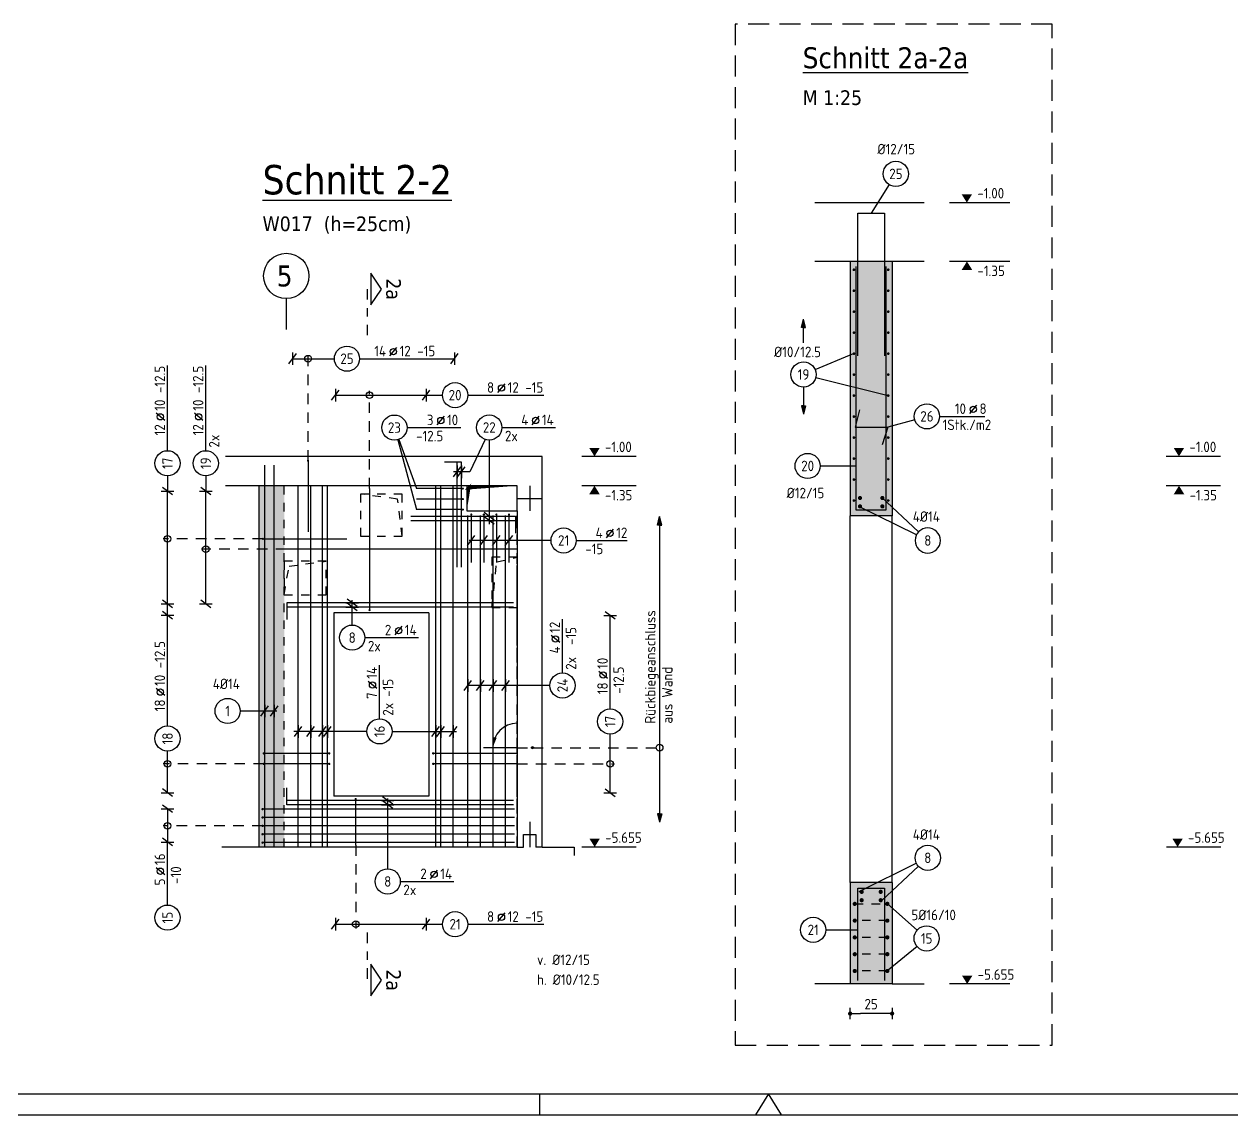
# Model space of a CAD drawing. Extents: x 47.9 to 117.4, y 46.1 to 80.4.
# Drawn here: x 64.76 to 79.15, y 46.05 to 59.05 of the extents above; entities that cross this region are included whole.
import ezdxf
from ezdxf.enums import TextEntityAlignment as Align

# ---------------------------------------------------------------- set-up
doc = ezdxf.new("R2010")
doc.units = 0
doc.header["$LTSCALE"] = 0.5
for name, pattern in [('AUSGEZOGEN', [1000.01, 1000, 0.01]), ('DASHDOTSMALL', [1.05, 0.5, -0.25, 0.05, -0.25]), ('DOT', [0.175, 0.05, -0.125]), ('HIDDEN', [0.375, 0.25, -0.125]), ('HIDDEN2', [0.187, 0.125, -0.062]), ('PUNKT', [0.175, 0.05, -0.125]), ('STRICHLINIE', [0.75, 0.5, -0.25]), ('STRICHPUNKT', [1, 0.5, -0.25, 0, -0.25]), ('STRICHPUNKT2', [0.55, 0.25, -0.125, 0.05, -0.125]), ('VERDECKT', [0.375, 0.25, -0.125])]:
    doc.linetypes.add(name, pattern=pattern)
for name, color, linetype in [('ACHSEN', 150, 'Continuous'), ('AFB', 7, 'Continuous'), ('AFU', 7, 'Continuous'), ('BETON', 7, 'Continuous'), ('DETAIL', 7, 'Continuous'), ('DRUEBER', 7, 'Continuous'), ('grau_mittel', 7, 'Continuous'), ('HILFE', 7, 'Continuous'), ('koten', 7, 'Continuous'), ('MASSE', 7, 'Continuous'), ('OBJEKT', 7, 'Continuous'), ('RAHMEN', 7, 'Continuous'), ('RND', 7, 'Continuous'), ('SCHATTEN', 15, 'Continuous'), ('SCHNITTE', 6, 'STRICHPUNKT'), ('SFP_Achsen', 7, 'Continuous'), ('TEXT', 7, 'Continuous'), ('VERDECKT', 7, 'Continuous'), ('WBZ', 7, 'Continuous')]:
    doc.layers.add(name, color=color, linetype=linetype)
doc.layers.add('NOPLOT', color=7, linetype='Continuous', plot=False)
doc.styles.add('helv', font='tahoma.ttf')
doc.styles.add('txt', font='isocp.shx')
doc.linetypes.add('AFU_50K', pattern='A,0.15,["/",Standard,S=0.2,R=0,X=-0.01,Y=-0.1],0.07,["/",Standard,S=0.2,R=0,X=-0.01,Y=-0.1],0.15', length=0.37)
doc.linetypes.add('AFU_50L', pattern='A,0.75,["/",Standard,S=0.2,R=0,X=-0.01,Y=-0.1],0.07,["/",Standard,S=0.2,R=0,X=-0.01,Y=-0.1],0.75', length=1.57)
doc.linetypes.add('AFU_50M', pattern='A,0.45,["/",Standard,S=0.2,R=0,X=-0.01,Y=-0.1],0.07,["/",Standard,S=0.2,R=0,X=-0.01,Y=-0.1],0.45', length=0.97)
doc.dimstyles.new('DOT_I', dxfattribs={"dimscale": 0.5, "dimtxt": 0.25, "dimasz": 0.25, "dimexe": 0.1, "dimexo": 0.3, "dimgap": 0.1, "dimtad": 1, "dimdec": 3, "dimzin": 3, "dimtxsty": 'txt', "dimblk": 'DOT', "dimblk1": 'DOT', "dimblk2": 'DOT', "dimsah": 1, "dimcen": 0.1, "dimse1": 1, "dimse2": 1, "dimazin": 0, "dimtfac": 1, "dimtdec": 4, "dimtix": 1, "dimtmove": 2, "dimatfit": 3, "dimfxl": 0, "dimtvp": 1, "dimtolj": 1, "dimtzin": 0, "dimarcsym": 0})

# ---------------------------------------------------------------- blocks, each defined once
blk = doc.blocks.new('Pfeillinie')
at = {"layer": 'TEXT', "linetype": 'Continuous'}
blk.add_hatch(color=7, dxfattribs=at).paths.add_polyline_path([(0, 0), (-0.8, 0.2), (-0.8, 0), (-0.8, -0.2)])
at = {"layer": 'TEXT', "color": 7, "linetype": 'Continuous'}
for p, q in [((-0.8, 0), (-0.8, 0.2)), ((-0.8, 0.2), (0, 0)), ((-0.8, 0), (-0.8, -0.2)), ((-0.8, -0.2), (0, 0))]:
    blk.add_line(p, q, dxfattribs=at)
blk = doc.blocks.new('PFEIL')
at = {"color": 7, "linetype": 'Continuous'}
blk.add_solid([(-1, -0.17), (-1, 0.17), (0, 0)], dxfattribs=at)
blk = doc.blocks.new('OKRD_O')
at = {"color": 0, "linetype": 'ByBlock'}
blk.add_solid([(-0.125, 0.202), (0.125, 0.202), (0, 0)], dxfattribs=at)
at = {"color": 0, "linetype": 'ByBlock', "style": 'txt'}
blk.add_attdef('OKRD', (0.25, 0.1), '', height=0.25, dxfattribs=at)
blk = doc.blocks.new('OKRD_U')
at = {"color": 0, "linetype": 'ByBlock'}
blk.add_solid([(-0.125, -0.202), (0.125, -0.202), (0, 0)], dxfattribs=at)
at = {"color": 0, "linetype": 'ByBlock', "style": 'txt'}
blk.add_attdef('OKRD', (0.25, -0.35), '', height=0.25, dxfattribs=at)
blk = doc.blocks.new('RND_LEI')
at = {"layer": 'RND', "color": 7, "linetype": 'Continuous'}
blk.add_line((1.022, 0.066), (1.19, 0.27), dxfattribs=at)
for centre, radius in [((0, 0), 0.3), ((1.106, 0.168), 0.075)]:
    blk.add_circle(centre, radius, dxfattribs=at)
at = {"layer": 'RND', "color": 7, "linetype": 'Continuous', "style": 'txt'}
blk.add_attdef('ANZ', text='', height=0.25, dxfattribs=at).set_placement((0.931, 0.057), align=Align.RIGHT)
for tag, p in [('DUM', (1.253, 0.057)), ('ABSTD', (1.674, 0.057)), ('POSTXT', (0.374, -0.327))]:
    blk.add_attdef(tag, p, '', height=0.25, dxfattribs=at)
blk.add_attdef('POSL', text='', height=0.25, dxfattribs=at).set_placement((0, 0), align=Align.MIDDLE)
blk = doc.blocks.new('lei_gre')
at = {"layer": 'RND', "color": 7, "linetype": 'Continuous'}
for p, q in [((-0.09, -0.12), (0.09, 0.12)), ((0, 0.15), (0, -0.15))]:
    blk.add_line(p, q, dxfattribs=at)
blk = doc.blocks.new('RND_HIN')
at = {"layer": 'RND', "color": 7, "linetype": 'Continuous'}
blk.add_circle((0, 0), 0.3, dxfattribs=at)
at = {"layer": 'RND', "color": 7, "linetype": 'Continuous', "style": 'txt'}
blk.add_attdef('POSI', text='', height=0.25, dxfattribs=at).set_placement((0, 0), align=Align.MIDDLE)
blk = doc.blocks.new('DOT')
at = {"layer": 'MASSE', "color": 7, "linetype": 'Continuous'}
for p, q in [((0, 0), (-1, 0)), ((0, 0.54), (0, -0.54))]:
    blk.add_line(p, q, dxfattribs=at)
at = {"layer": 'MASSE', "color": 7, "linetype": 'Continuous', "const_width": 0.2}
blk.add_lwpolyline([(-0.1, 0, 1), (0.1, 0, 1)], format="xyb", close=True, dxfattribs=at)
blk = doc.blocks.new('*D21')
at = {"layer": 'Defpoints', "color": 0, "linetype": 'AUSGEZOGEN', "transparency": 16777216}
for p in [(74.602, 47.26), (74.602, 47.26), (75.102, 47.26)]:
    blk.add_point(p, dxfattribs=at)
at = {"layer": 'MASSE', "color": 0, "linetype": 'AUSGEZOGEN', "lineweight": -2, "transparency": 16777216}
blk.add_line((74.977, 47.26), (74.727, 47.26), dxfattribs=at)
at = {"layer": 'MASSE', "color": 0, "linetype": 'AUSGEZOGEN', "lineweight": -2, "transparency": 16777216, "xscale": 0.125, "yscale": 0.125, "zscale": 0.125, "rotation": 180}
blk.add_blockref('DOT', (74.602, 47.26), dxfattribs=at)
at = {"layer": 'MASSE', "color": 0, "linetype": 'AUSGEZOGEN', "lineweight": -2, "transparency": 16777216, "xscale": 0.125, "yscale": 0.125, "zscale": 0.125}
blk.add_blockref('DOT', (75.102, 47.26), dxfattribs=at)
at = {"layer": 'MASSE', "color": 0, "linetype": 'AUSGEZOGEN', "transparency": 16777216, "insert": (74.852, 47.373), "char_height": 0.125, "attachment_point": 5, "style": 'txt'}
blk.add_mtext('\\A1;25', dxfattribs=at)
blk = doc.blocks.new('SCHN-2')
at = {"layer": 'SCHNITTE', "color": 6, "linetype": 'Continuous'}
blk.add_lwpolyline([(0.378, 0.088), (0, 0.34), (-0.378, 0.088)], close=True, dxfattribs=at)
at = {"layer": 'SCHNITTE', "color": 1, "linetype": 'DASHDOTSMALL', "style": 'helv'}
blk.add_attdef('SCHN-2', text='', height=0.35, dxfattribs=at).set_placement((0, 0.45), align=Align.CENTER)
blk = doc.blocks.new('A1-19-0')
at = {"layer": 'RAHMEN', "color": 5}
blk.add_line((2, 0.5), (102.6, 0.5), dxfattribs=at)
at = {"layer": 'RAHMEN', "color": 7}
blk.add_line((46.1, 0), (46.1, 0.5), dxfattribs=at)
at = {"layer": 'RAHMEN', "color": 7, "linetype": 'Continuous'}
for p, q in [((51.55, 0.5), (51.24, 0)), ((51.86, 0), (51.55, 0.5))]:
    blk.add_line(p, q, dxfattribs=at)
at = {"layer": 'RAHMEN'}
blk.add_line((0, 0), (103.1, 0), dxfattribs=at)

msp = doc.modelspace()

# ---------------------------------------------------------------- hatches: boundary and pattern name
at = {"layer": 'grau_mittel'}
for points in [[(75.102, 56.223), (74.602, 56.223), (74.602, 53.193), (75.102, 53.193)], [(67.859, 53.55), (67.559, 53.55), (67.559, 49.245), (67.859, 49.245)], [(75.102, 48.823), (74.602, 48.823), (74.602, 47.613), (75.102, 47.613)]]:
    msp.add_hatch(color=61, dxfattribs=at).paths.add_polyline_path(points)

# ---------------------------------------------------------------- linework, layer by layer
at = {"layer": 'ACHSEN', "color": 140, "linetype": 'AUSGEZOGEN'}
msp.add_line((67.884, 55.779), (67.884, 55.412), dxfattribs=at)
at = {"layer": 'AFB', "color": 1, "linetype": 'AUSGEZOGEN'}
msp.add_line((70.784, 53.55), (70.784, 53.25), dxfattribs=at)
at = {"layer": 'AFU', "color": 8, "linetype": 'AFU_50K'}
for p, q in [((75.102, 56.223), (74.602, 56.223)), ((75.102, 47.613), (74.602, 47.613))]:
    msp.add_line(p, q, dxfattribs=at)
at = {"layer": 'AFU', "color": 8, "linetype": 'AFU_50L'}
for p, q in [((70.034, 53.55), (67.559, 53.55)), ((70.634, 53.4), (70.634, 53.55)), ((70.634, 53.25), (70.634, 49.245)), ((70.634, 49.245), (67.559, 49.245))]:
    msp.add_line(p, q, dxfattribs=at)
at = {"layer": 'AFU', "color": 8, "linetype": 'AFU_50M'}
msp.add_line((70.634, 53.4), (70.934, 53.4), dxfattribs=at)
at = {"layer": 'AFU', "color": 1, "linetype": 'AUSGEZOGEN'}
msp.add_line((70.784, 49.545), (70.784, 49.245), dxfattribs=at)
at = {"layer": 'AFU', "color": 8, "linetype": 'AUSGEZOGEN'}
for p, q in [((70.709, 49.245), (70.709, 49.395)), ((70.709, 49.395), (70.859, 49.395)), ((70.859, 49.395), (70.859, 49.245)), ((70.634, 49.245), (70.709, 49.245)), ((70.934, 49.245), (70.859, 49.245))]:
    msp.add_line(p, q, dxfattribs=at)
at = {"layer": 'BETON', "color": 6, "linetype": 'AUSGEZOGEN'}
for p, q in [((75.483, 56.923), (74.182, 56.923)), ((74.602, 56.223), (74.182, 56.223)), ((74.602, 56.223), (74.602, 53.193)), ((75.102, 56.223), (75.102, 53.193)), ((75.483, 56.223), (75.102, 56.223)), ((70.934, 53.9), (67.16, 53.9)), ((70.934, 49.245), (70.934, 53.9)), ((67.559, 53.55), (67.16, 53.55)), ((67.559, 49.245), (67.559, 53.55)), ((75.102, 53.193), (74.602, 53.193)), ((68.449, 52.035), (68.449, 49.85)), ((69.584, 52.035), (68.449, 52.035)), ((69.584, 52.035), (69.584, 49.85)), ((69.584, 49.85), (68.449, 49.85)), ((67.559, 49.245), (67.114, 49.245)), ((70.934, 49.245), (71.314, 49.245)), ((71.314, 49.245), (71.314, 49.145)), ((74.602, 48.823), (74.602, 47.613)), ((75.102, 48.823), (74.602, 48.823)), ((75.102, 48.823), (75.102, 47.613)), ((74.602, 47.613), (74.182, 47.613)), ((75.102, 47.613), (75.483, 47.613))]:
    msp.add_line(p, q, dxfattribs=at)
msp.add_lwpolyline([(70.034, 53.55), (70.034, 53.25), (70.634, 53.25), (70.634, 53.55)], close=True, dxfattribs=at)
at = {"layer": 'DETAIL', "color": 102, "linetype": 'STRICHLINIE'}
msp.add_lwpolyline([(73.233, 59.05), (73.233, 46.885), (77.011, 46.885), (77.011, 59.05)], close=True, dxfattribs=at)
at = {"layer": 'DRUEBER', "color": 7, "linetype": 'PUNKT'}
for p, q in [((67.859, 49.245), (67.859, 53.55)), ((70.034, 53.55), (67.859, 53.55)), ((70.634, 49.245), (70.634, 53.25))]:
    msp.add_line(p, q, dxfattribs=at)
at = {"layer": 'DRUEBER', "color": 7, "linetype": 'DOT'}
for p, q in [((74.658, 48.568), (75.046, 48.568)), ((75.046, 48.368), (74.658, 48.368)), ((75.046, 48.168), (74.658, 48.168)), ((75.046, 47.968), (74.658, 47.968)), ((75.046, 47.768), (74.658, 47.768))]:
    msp.add_line(p, q, dxfattribs=at)
at = {"layer": 'HILFE', "color": 102, "linetype": 'AUSGEZOGEN'}
for p, q in [((76.506, 56.923), (75.788, 56.923)), ((76.506, 56.223), (75.788, 56.223)), ((72.052, 53.9), (71.405, 53.9)), ((79.016, 53.9), (78.369, 53.9)), ((72.052, 53.55), (71.405, 53.55)), ((79.016, 53.55), (78.369, 53.55)), ((72.052, 49.245), (71.405, 49.245)), ((79.018, 49.245), (78.371, 49.245)), ((76.506, 47.613), (75.788, 47.613))]:
    msp.add_line(p, q, dxfattribs=at)
at = {"layer": 'NOPLOT', "color": 191, "linetype": 'AUSGEZOGEN'}
msp.add_line((66.468, 52.007), (66.468, 52.141), dxfattribs=at)
at = {"layer": 'OBJEKT', "color": 7, "linetype": 'AUSGEZOGEN'}
for p, q in [((74.602, 48.823), (74.602, 53.193)), ((75.102, 48.823), (75.102, 53.193))]:
    msp.add_line(p, q, dxfattribs=at)
at = {"layer": 'RND', "color": 102, "linetype": 'AUSGEZOGEN'}
for p, q in [((75.067, 57.139), (74.852, 56.8)), ((74.047, 55.253), (74.047, 55.535)), ((74.185, 54.934), (74.643, 55.126)), ((74.192, 54.84), (75.056, 54.624)), ((74.047, 54.726), (74.047, 54.404)), ((75.373, 54.337), (75.053, 54.249)), ((69.211, 54.098), (69.437, 53.266)), ((69.223, 54.102), (69.437, 53.516)), ((70.254, 54.102), (70.071, 53.715)), ((70.302, 54.094), (70.302, 53.091)), ((70.071, 53.715), (69.876, 53.715)), ((74.246, 53.786), (74.672, 53.786)), ((66.468, 53.668), (66.468, 53.485)), ((66.924, 53.668), (66.924, 53.485)), ((75.417, 53), (74.975, 53.413)), ((75.392, 52.964), (74.705, 53.304)), ((71.038, 52.898), (70.062, 52.898)), ((68.669, 51.89), (68.669, 52.188)), ((71.025, 51.17), (70.047, 51.17)), ((67.335, 50.866), (67.772, 50.866)), ((68.845, 50.623), (67.972, 50.623)), ((69.145, 50.623), (69.912, 50.623)), ((69.092, 48.985), (69.092, 49.825)), ((75.392, 49.051), (74.705, 48.711)), ((75.417, 49.015), (74.975, 48.602)), ((75.401, 48.255), (75.046, 48.568)), ((74.312, 48.258), (74.692, 48.258)), ((75.399, 48.06), (75.055, 47.776))]:
    msp.add_line(p, q, dxfattribs=at)
at = {"layer": 'RND', "color": 102, "linetype": 'VERDECKT'}
for p, q in [((68.143, 53.849), (68.143, 55.114)), ((68.875, 53.518), (68.875, 54.68)), ((67.606, 52.917), (66.418, 52.917)), ((67.884, 52.794), (66.874, 52.794)), ((70.818, 50.429), (72.382, 50.429)), ((67.616, 50.236), (66.418, 50.236)), ((70.634, 50.236), (71.793, 50.236)), ((67.601, 49.497), (66.418, 49.497)), ((68.711, 49.267), (68.711, 48.275))]:
    msp.add_line(p, q, dxfattribs=at)
at = {"layer": 'RND', "color": 7, "linetype": 'AUSGEZOGEN'}
for p, q in [((66.468, 53.968), (66.468, 54.982)), ((66.924, 53.968), (66.924, 54.982)), ((67.959, 55.064), (68.457, 55.064)), ((68.757, 55.064), (69.888, 55.064)), ((68.469, 54.63), (69.551, 54.63)), ((69.551, 54.63), (69.745, 54.63)), ((70.045, 54.63), (70.951, 54.63)), ((75.667, 54.377), (76.207, 54.377)), ((69.322, 54.243), (69.962, 54.243)), ((70.452, 54.244), (71.092, 54.244)), ((66.468, 52.141), (66.468, 53.485)), ((66.924, 52.141), (66.924, 53.485)), ((71.338, 52.898), (71.944, 52.898)), ((66.468, 50.688), (66.468, 52.007)), ((71.175, 51.32), (71.175, 51.96)), ((71.743, 50.891), (71.743, 52.004)), ((68.819, 51.74), (69.459, 51.74)), ((68.995, 50.773), (68.995, 51.413)), ((71.743, 49.889), (71.743, 50.591)), ((66.468, 49.892), (66.468, 50.388)), ((66.468, 49.7), (66.468, 49.31)), ((66.468, 48.554), (66.468, 49.304)), ((69.242, 48.835), (69.882, 48.835)), ((68.469, 48.325), (69.551, 48.325)), ((69.551, 48.325), (69.745, 48.325)), ((70.045, 48.325), (70.951, 48.325))]:
    msp.add_line(p, q, dxfattribs=at)
at = {"layer": 'RND', "color": 1, "linetype": 'AUSGEZOGEN'}
for points in [[(74.692, 55.1), (74.692, 56.8), (75.012, 56.8), (75.012, 55.1)], [(74.672, 56.163), (74.672, 53.263), (75.032, 53.263), (75.032, 56.163)], [(74.715, 54.456), (74.661, 54.249), (75.053, 54.249), (74.985, 54.039)], [(68.143, 53.849), (68.143, 52.999)], [(69.92, 52.581), (69.92, 53.831), (69.77, 53.831)], [(69.97, 52.581), (69.97, 53.831), (69.82, 53.831)], [(67.627, 49.245), (67.627, 53.795)], [(67.74, 49.245), (67.74, 53.795)], [(68.025, 49.245), (68.025, 53.545)], [(68.175, 49.245), (68.175, 53.545)], [(68.315, 49.245), (68.315, 53.545)], [(68.375, 49.245), (68.375, 53.545)], [(69.664, 49.245), (69.664, 53.545)], [(69.724, 49.245), (69.724, 53.545)], [(69.874, 49.245), (69.874, 53.545)], [(68.875, 53.518), (68.875, 52.068)], [(69.987, 53.516), (69.437, 53.516)], [(69.987, 53.391), (69.437, 53.391)], [(69.987, 53.266), (69.437, 53.266)], [(69.366, 53.186), (70.616, 53.186), (70.616, 53.036)], [(69.366, 53.136), (70.616, 53.136), (70.616, 52.986)], [(70.047, 49.245), (70.047, 53.195)], [(70.087, 53.207), (70.087, 52.635)], [(70.197, 49.245), (70.197, 53.195)], [(70.237, 53.207), (70.237, 52.635)], [(70.347, 49.245), (70.347, 53.195)], [(70.387, 53.207), (70.387, 52.635)], [(70.497, 49.245), (70.497, 53.195)], [(70.537, 53.207), (70.537, 52.635)], [(67.606, 52.917), (68.606, 52.917)], [(70.634, 52.794), (67.884, 52.794)], [(70.592, 52.155), (67.892, 52.155), (67.892, 52.005)], [(70.592, 52.105), (67.892, 52.105), (67.892, 51.955)], [(68.395, 50.361), (67.616, 50.361)], [(68.395, 50.236), (67.616, 50.236)], [(70.634, 50.361), (69.634, 50.361)], [(70.634, 50.236), (69.634, 50.236)], [(70.592, 49.799), (67.892, 49.799), (67.892, 49.949)], [(70.592, 49.749), (67.892, 49.749), (67.892, 49.899)], [(68.711, 49.267), (68.711, 49.817)], [(70.601, 49.697), (67.601, 49.697)], [(70.601, 49.597), (67.601, 49.597)], [(70.601, 49.497), (67.601, 49.497)], [(70.601, 49.397), (67.601, 49.397)], [(70.601, 49.297), (67.601, 49.297)], [(74.692, 47.653), (74.692, 48.753), (75.012, 48.753), (75.012, 47.653)]]:
    msp.add_lwpolyline(points, dxfattribs=at)
at = {"layer": 'RND', "color": 7, "linetype": 'AUSGEZOGEN'}
for points, const_width in [([(74.639, 56.124, 1), (74.655, 56.124, 1)], 0.016), ([(75.064, 56.124, -1), (75.048, 56.124, -1)], 0.016), ([(74.639, 55.874, 1), (74.655, 55.874, 1)], 0.016), ([(75.064, 55.874, -1), (75.048, 55.874, -1)], 0.016), ([(74.639, 55.624, 1), (74.655, 55.624, 1)], 0.016), ([(75.064, 55.624, -1), (75.048, 55.624, -1)], 0.016), ([(74.639, 55.374, 1), (74.655, 55.374, 1)], 0.016), ([(75.064, 55.374, -1), (75.048, 55.374, -1)], 0.016), ([(74.639, 55.124, 1), (74.655, 55.124, 1)], 0.016), ([(75.064, 55.124, -1), (75.048, 55.124, -1)], 0.016), ([(74.639, 54.874, 1), (74.655, 54.874, 1)], 0.016), ([(75.064, 54.874, -1), (75.048, 54.874, -1)], 0.016), ([(74.639, 54.624, 1), (74.655, 54.624, 1)], 0.016), ([(75.064, 54.624, -1), (75.048, 54.624, -1)], 0.016), ([(74.639, 54.374, 1), (74.655, 54.374, 1)], 0.016), ([(75.064, 54.374, -1), (75.048, 54.374, -1)], 0.016), ([(74.639, 54.124, 1), (74.655, 54.124, 1)], 0.016), ([(75.064, 54.124, -1), (75.048, 54.124, -1)], 0.016), ([(68.136, 53.849, 1), (68.149, 53.849, 1)], 0.0125), ([(74.639, 53.874, 1), (74.655, 53.874, 1)], 0.016), ([(75.064, 53.874, -1), (75.048, 53.874, -1)], 0.016), ([(74.639, 53.624, 1), (74.655, 53.624, 1)], 0.016), ([(75.064, 53.624, -1), (75.048, 53.624, -1)], 0.016), ([(69.981, 53.516, 1), (69.994, 53.516, 1)], 0.0125), ([(69.981, 53.391, 1), (69.994, 53.391, 1)], 0.0125), ([(74.639, 53.374, 1), (74.655, 53.374, 1)], 0.016), ([(74.707, 53.404, -1), (74.732, 53.404, -1)], 0.025), ([(74.974, 53.404, -1), (74.999, 53.404, -1)], 0.025), ([(75.064, 53.374, -1), (75.048, 53.374, -1)], 0.016), ([(69.981, 53.266, 1), (69.994, 53.266, 1)], 0.0125), ([(74.707, 53.304, -1), (74.732, 53.304, -1)], 0.025), ([(74.974, 53.304, -1), (74.999, 53.304, -1)], 0.025), ([(70.081, 53.207, 1), (70.094, 53.207, 1)], 0.0125), ([(70.231, 53.207, 1), (70.244, 53.207, 1)], 0.0125), ([(70.381, 53.207, 1), (70.394, 53.207, 1)], 0.0125), ([(70.531, 53.207, 1), (70.544, 53.207, 1)], 0.0125), ([(67.6, 52.917, 1), (67.613, 52.917, 1)], 0.0125), ([(68.869, 52.068, 1), (68.882, 52.068, 1)], 0.0125), ([(67.609, 50.361, 1), (67.623, 50.361, 1)], 0.014), ([(68.388, 50.361, 1), (68.402, 50.361, 1)], 0.014), ([(69.627, 50.361, 1), (69.641, 50.361, 1)], 0.014), ([(67.609, 50.236, 1), (67.623, 50.236, 1)], 0.014), ([(68.388, 50.236, 1), (68.402, 50.236, 1)], 0.014), ([(69.627, 50.236, 1), (69.641, 50.236, 1)], 0.014), ([(68.704, 49.817, 1), (68.717, 49.817, 1)], 0.0125), ([(67.594, 49.697, 1), (67.608, 49.697, 1)], 0.014), ([(67.594, 49.597, 1), (67.608, 49.597, 1)], 0.014), ([(67.594, 49.497, 1), (67.608, 49.497, 1)], 0.014), ([(67.594, 49.397, 1), (67.608, 49.397, 1)], 0.014), ([(67.594, 49.297, 1), (67.608, 49.297, 1)], 0.014), ([(74.727, 48.711, 1), (74.752, 48.711, 1)], 0.025), ([(74.954, 48.711, 1), (74.979, 48.711, 1)], 0.025), ([(74.645, 48.568, 1), (74.67, 48.568, 1)], 0.025), ([(74.727, 48.611, 1), (74.752, 48.611, 1)], 0.025), ([(74.954, 48.611, 1), (74.979, 48.611, 1)], 0.025), ([(75.058, 48.568, -1), (75.033, 48.568, -1)], 0.025), ([(74.645, 48.368, 1), (74.67, 48.368, 1)], 0.025), ([(75.058, 48.368, -1), (75.033, 48.368, -1)], 0.025), ([(74.645, 48.168, 1), (74.67, 48.168, 1)], 0.025), ([(75.058, 48.168, -1), (75.033, 48.168, -1)], 0.025), ([(74.645, 47.968, 1), (74.67, 47.968, 1)], 0.025), ([(75.058, 47.968, -1), (75.033, 47.968, -1)], 0.025), ([(74.645, 47.768, 1), (74.67, 47.768, 1)], 0.025), ([(75.058, 47.768, -1), (75.033, 47.768, -1)], 0.025)]:
    msp.add_lwpolyline(points, format="xyb", close=True, dxfattribs=dict(at, const_width=const_width))
at = {"layer": 'RND', "color": 102, "linetype": 'AUSGEZOGEN'}
msp.add_lwpolyline([(72.332, 53.182), (72.332, 49.54)], dxfattribs=at)
at = {"layer": 'RND', "color": 7, "linetype": 'AUSGEZOGEN'}
for centre in [(68.143, 55.064), (68.875, 54.63), (66.468, 52.917), (66.924, 52.794), (72.332, 50.429), (66.468, 50.236), (71.743, 50.236), (66.468, 49.497), (68.711, 48.325)]:
    msp.add_circle(centre, 0.04, dxfattribs=at)
at = {"layer": 'SCHATTEN', "color": 1, "linetype": 'AUSGEZOGEN'}
msp.add_lwpolyline([(70.034, 53.25, 0, 0.0489, 0), (70.058, 53.548, 0, 0, 0), (70.035, 53.527, 0.0456, 0, 0), (70.634, 53.55, 0, 0, 0)], format="xyseb", dxfattribs=at)
at = {"layer": 'SCHNITTE', "color": 6, "linetype": 'STRICHPUNKT2'}
for p, q in [((68.849, 55.893), (68.849, 55.296)), ((68.849, 48.226), (68.849, 47.659))]:
    msp.add_line(p, q, dxfattribs=at)
at = {"layer": 'SFP_Achsen', "color": 7, "linetype": 'AUSGEZOGEN'}
msp.add_circle((67.884, 56.05), 0.27, dxfattribs=at)
at = {"layer": 'TEXT', "color": 7, "linetype": 'VERDECKT'}
msp.add_line((70.634, 50.429), (70.818, 50.429), dxfattribs=at)
at = {"layer": 'TEXT', "color": 1, "linetype": 'AUSGEZOGEN'}
msp.add_lwpolyline([(70.634, 50.429), (70.234, 50.429)], dxfattribs=at)
at = {"layer": 'TEXT', "color": 7, "linetype": 'VERDECKT'}
msp.add_circle((70.818, 50.429), 0.012, dxfattribs=at)
at = {"layer": 'TEXT', "color": 102, "linetype": 'AUSGEZOGEN'}
msp.add_arc((70.634, 50.429), 0.29, 90, 180, dxfattribs=at)
at = {"layer": 'VERDECKT', "color": 7, "linetype": 'HIDDEN'}
for p, q in [((70.034, 53.55), (67.559, 53.55)), ((70.634, 49.245), (70.634, 53.25))]:
    msp.add_line(p, q, dxfattribs=at)
at = {"layer": 'WBZ', "color": 102, "linetype": 'HIDDEN2'}
for p, q in [((69.209, 53.392), (68.766, 53.45)), ((69.266, 52.95), (69.209, 53.392)), ((70.391, 52.642), (70.634, 52.7)), ((67.859, 52.25), (67.916, 52.592)), ((67.916, 52.592), (68.359, 52.65)), ((70.334, 52.1), (70.391, 52.642))]:
    msp.add_line(p, q, dxfattribs=at)
for points in [[(68.766, 52.95), (69.266, 52.95), (69.266, 53.45), (68.766, 53.45)], [(70.334, 52.1), (70.634, 52.1), (70.634, 52.7), (70.334, 52.7)], [(67.859, 52.25), (68.359, 52.25), (68.359, 52.65), (67.859, 52.65)]]:
    msp.add_lwpolyline(points, close=True, dxfattribs=at)

# ---------------------------------------------------------------- block references
at = {"layer": 'koten', "color": 7, "linetype": 'AUSGEZOGEN', "xscale": 0.5, "yscale": 0.5, "zscale": 0.5}
for p, values in [((75.993, 56.923), {'OKRD': '-1.00'}), ((71.556, 53.9), {'OKRD': '-1.00'}), ((78.52, 53.9), {'OKRD': '-1.00'}), ((71.558, 49.245), {'OKRD': '-5.655'}), ((78.504, 49.245), {'OKRD': '-5.655'}), ((75.997, 47.613), {'OKRD': '-5.655'})]:
    msp.add_blockref('OKRD_O', p, dxfattribs=at).add_auto_attribs(values)
at = {"layer": 'koten', "color": 7, "linetype": 'AFU_50L', "xscale": 0.5, "yscale": 0.5, "zscale": 0.5}
for p in [(75.994, 56.223), (71.556, 53.55), (78.521, 53.55)]:
    msp.add_blockref('OKRD_U', p, dxfattribs=at).add_auto_attribs({'OKRD': '-1.35'})
at = {"layer": 'RAHMEN', "color": 5, "linetype": 'AUSGEZOGEN', "xscale": 0.5, "yscale": 0.5, "zscale": 0.5}
msp.add_blockref('A1-19-0', (47.855, 46.054), dxfattribs=at)
at = {"layer": 'RND', "color": 7, "linetype": 'AUSGEZOGEN', "xscale": 0.5, "yscale": 0.5, "zscale": 0.5}
for name, p, values in [('RND_HIN', (75.147, 57.266), {'POSI': '25'}), ('RND_LEI', (68.607, 55.064), {'POSL': '25', 'DUM': '12', 'ANZ': '14', 'ABSTD': '-15'}), ('RND_HIN', (74.047, 54.876), {'POSI': '19'}), ('RND_LEI', (69.895, 54.63), {'POSL': '20', 'DUM': '12', 'ANZ': '8', 'ABSTD': '-15'}), ('RND_LEI', (69.172, 54.243), {'POSL': '23', 'DUM': '10', 'ANZ': '3', 'POSTXT': ' -12.5'}), ('RND_LEI', (70.302, 54.244), {'POSL': '22', 'DUM': '14', 'ANZ': '4', 'POSTXT': '2x'}), ('RND_LEI', (75.517, 54.377), {'POSL': '26', 'DUM': '8', 'ANZ': '10', 'POSTXT': '1Stk./m2'}), ('RND_HIN', (74.096, 53.786), {'POSI': '20'}), ('RND_LEI', (71.188, 52.898), {'POSL': '21', 'DUM': '12', 'ANZ': '4', 'POSTXT': ' -15'}), ('RND_LEI', (68.669, 51.74), {'POSL': '8', 'DUM': '14', 'ANZ': '2', 'POSTXT': '2x'}), ('RND_HIN', (67.185, 50.866), {'POSI': '1'}), ('RND_LEI', (69.092, 48.835), {'POSL': '8', 'DUM': '14', 'ANZ': '2', 'POSTXT': '2x'}), ('RND_LEI', (69.895, 48.325), {'POSL': '21', 'DUM': '12', 'ANZ': '8', 'ABSTD': '-15'}), ('RND_HIN', (74.162, 48.258), {'POSI': '21'}), ('RND_HIN', (75.514, 48.156), {'POSI': '15'})]:
    msp.add_blockref(name, p, dxfattribs=at).add_auto_attribs(values)
at = {"layer": 'RND', "color": 102, "linetype": 'AUSGEZOGEN', "yscale": 0.125, "zscale": 0.125}
for p, xscale, rotation in [((74.047, 55.535), -0.125, 270), ((74.047, 54.404), 0.125, 270), ((72.332, 53.182), -0.125, 270), ((72.332, 49.54), -0.125, 90)]:
    msp.add_blockref('Pfeillinie', p, dxfattribs=dict(at, xscale=xscale, rotation=rotation))
at = {"layer": 'RND', "color": 7, "linetype": 'AUSGEZOGEN', "xscale": 0.5, "yscale": 0.5, "zscale": 0.5}
for p in [(67.959, 55.064), (69.888, 55.064), (68.469, 54.63), (69.551, 54.63), (69.92, 53.715), (69.97, 53.715), (70.087, 52.898), (70.237, 52.898), (70.387, 52.898), (70.537, 52.898), (70.047, 51.17), (70.197, 51.17), (70.347, 51.17), (70.497, 51.17), (67.627, 50.866), (67.74, 50.866), (68.025, 50.623), (68.175, 50.623), (68.315, 50.623), (68.375, 50.623), (69.664, 50.623), (69.724, 50.623), (69.874, 50.623), (68.469, 48.325), (69.551, 48.325)]:
    msp.add_blockref('lei_gre', p, dxfattribs=at)
at = {"layer": 'RND', "color": 7, "linetype": 'AUSGEZOGEN', "xscale": 0.5, "yscale": 0.5, "zscale": 0.5, "rotation": 90}
for p, values in [((66.468, 53.818), {'POSL': '17', 'DUM': '10', 'ANZ': '12', 'ABSTD': '-12.5'}), ((66.924, 53.818), {'POSL': '19', 'DUM': '10', 'ANZ': '12', 'ABSTD': '-12.5', 'POSTXT': '2x'}), ((71.175, 51.17), {'POSL': '24', 'DUM': '12', 'ANZ': '4', 'POSTXT': '2x  -15'}), ((66.468, 50.538), {'POSL': '18', 'DUM': '10', 'ANZ': '18', 'ABSTD': '-12.5'}), ((68.995, 50.623), {'POSL': '16', 'DUM': '14', 'ANZ': '7', 'POSTXT': '2x -15'}), ((71.743, 50.741), {'POSL': '17', 'DUM': '10', 'ANZ': '18', 'POSTXT': '  -12.5'}), ((66.468, 48.404), {'POSL': '15', 'DUM': '16', 'ANZ': '5', 'POSTXT': '   -10'})]:
    msp.add_blockref('RND_LEI', p, dxfattribs=at).add_auto_attribs(values)
for p in [(66.468, 53.485), (66.924, 53.485), (70.302, 53.186), (70.302, 53.136), (66.468, 52.141), (66.924, 52.141), (68.669, 52.155), (68.669, 52.105), (66.468, 52.007), (71.743, 52.004), (66.468, 49.892), (71.743, 49.889), (69.092, 49.799), (69.092, 49.749), (66.468, 49.7), (66.468, 49.304)]:
    msp.add_blockref('lei_gre', p, dxfattribs=at)
at = {"layer": 'RND', "color": 7, "linetype": 'AUSGEZOGEN'}
ref = msp.add_blockref('RND_HIN', (75.527, 52.898), dxfattribs=dict(at, xscale=-0.5, yscale=0.5, zscale=0.5))
ref.add_attrib('POSI', '8', dxfattribs={"color": 7, "linetype": 'Continuous', "height": 0.125, "style": 'txt'}).set_placement((75.527, 52.898), align=Align.MIDDLE)
ref = msp.add_blockref('RND_HIN', (75.527, 49.117), dxfattribs=dict(at, xscale=0.5, yscale=0.5, zscale=0.5, rotation=180))
ref.add_attrib('POSI', '8', dxfattribs={"color": 7, "linetype": 'Continuous', "height": 0.125, "style": 'txt'}).set_placement((75.527, 49.117), align=Align.MIDDLE)
at = {"layer": 'SCHNITTE', "color": 6, "linetype": 'STRICHPUNKT2', "xscale": 0.5, "yscale": 0.5, "zscale": 0.5, "rotation": 270}
for p in [(68.849, 55.893), (68.849, 47.659)]:
    msp.add_blockref('SCHN-2', p, dxfattribs=at).add_auto_attribs({'SCHN-2': '2a'})
at = {"layer": 'TEXT', "color": 102, "linetype": 'AUSGEZOGEN', "xscale": 0.1250000000000026, "yscale": 0.1250000000000026, "zscale": 0.1250000000000026, "rotation": 257.7590209791267}
msp.add_blockref('PFEIL', (70.343, 50.429), dxfattribs=at)

# ---------------------------------------------------------------- texts
at = {"layer": 'NOPLOT', "color": 191, "linetype": 'Continuous', "style": 'txt'}
for s, p in [('v. %%C12/15', (70.871, 47.839)), ('h. %%C10/12.5', (70.871, 47.602))]:
    msp.add_text(s, height=0.125, dxfattribs=at).set_placement(p)
at = {"layer": 'SFP_Achsen', "color": 6, "linetype": 'AUSGEZOGEN', "style": 'helv'}
msp.add_text('5', height=0.25, dxfattribs=at).set_placement((67.77, 55.925))
at = {"layer": 'TEXT', "color": 6, "linetype": 'AUSGEZOGEN', "style": 'helv'}
msp.add_text('%%USchnitt 2a-2a', height=0.25, dxfattribs=at).set_placement((74.037, 58.525))
at = {"layer": 'TEXT', "color": 1, "linetype": 'AUSGEZOGEN', "style": 'helv'}
for s, p in [('M 1:25', (74.037, 58.087)), ('W017  (h=25cm)', (67.601, 56.584))]:
    msp.add_text(s, height=0.175, dxfattribs=at).set_placement(p)
at = {"layer": 'TEXT', "color": 7, "linetype": 'AUSGEZOGEN', "style": 'txt'}
for s, p in [('%%C12/15', (74.927, 57.499)), ('%%C10/12.5', (73.696, 55.082)), ('%%C12/15', (73.846, 53.401)), ('4%%C14', (75.349, 53.12)), ('4%%C14', (67.008, 51.126)), ('4%%C14', (75.349, 49.331)), ('5%%C16/10', (75.332, 48.373))]:
    msp.add_text(s, height=0.125, dxfattribs=at).set_placement(p)
at = {"layer": 'TEXT', "color": 5, "linetype": 'AUSGEZOGEN', "style": 'helv'}
msp.add_text('%%uSchnitt 2-2', height=0.35, dxfattribs=at).set_placement((67.601, 57.022))
at = {"layer": 'TEXT', "color": 7, "linetype": 'AUSGEZOGEN', "style": 'txt'}
for s, p in [('Rückbiegeanschluss', (72.283, 50.716)), ('aus Wand ', (72.486, 50.716))]:
    msp.add_text(s, height=0.125, rotation=90, dxfattribs=at).set_placement(p)

# ---------------------------------------------------------------- dimensions: what is measured, and where the dimension line sits
at = {"layer": 'MASSE', "color": 7, "linetype": 'AUSGEZOGEN'}
dim = msp.add_linear_dim(base=(74.602, 47.26), p1=(75.102, 47.26), p2=(74.602, 47.26), dimstyle='DOT_I', override={"dimdec": 0, "dimlfac": 50}, dxfattribs=at)
dim.commit()
dim.dimension.update_dxf_attribs({"geometry": '*D21', "text_midpoint": (74.852, 47.373)})

doc.saveas('drawing.dxf')
